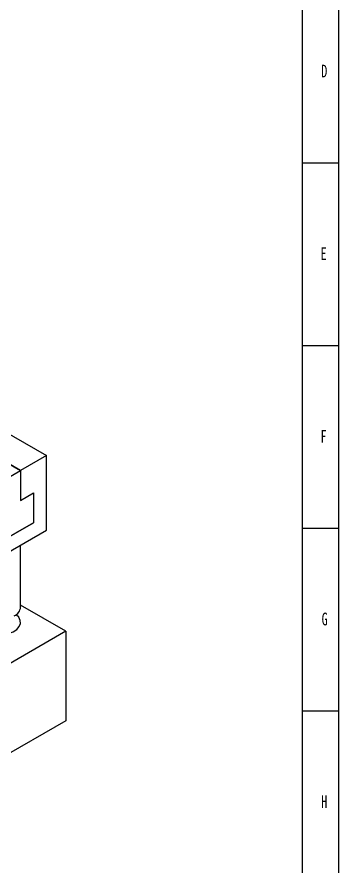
# Model space of a CAD drawing. Header units: millimetres. Extents: x 0 to 1189, y 0 to 841.
# Drawn here: x 1101 to 1189, y 427.9 to 660.6 of the extents above; entities that cross this region are included whole.
import ezdxf

# ---------------------------------------------------------------- set-up
doc = ezdxf.new("R2010")
doc.units = ezdxf.units.MM
doc.layers.add('10', color=7, linetype='Continuous')
doc.layers.add('5', color=7, linetype='Continuous')
doc.styles.add('SLDTEXTSTYLE5', font='TXT', dxfattribs={"width": 0.7})

msp = doc.modelspace()

# ---------------------------------------------------------------- linework, layer by layer
at = {"color": 7, "linetype": 'Continuous', "lineweight": 25}
for p, q in [((1048.93, 567.01), (1101.96, 536.4)), ((1097.01, 547.42), (1109.03, 540.48)), ((1101.96, 536.4), (1089.94, 543.34)), ((1109.03, 540.48), (1101.96, 536.4)), ((1109.03, 520.07), (1109.03, 540.48)), ((1087.82, 528.23), (1101.96, 536.4)), ((1101.96, 536.4), (1101.96, 528.23)), ((1101.96, 536.4), (1101.96, 528.23)), ((1101.96, 528.23), (1105.5, 530.27)), ((1101.96, 528.23), (1105.5, 530.27)), ((1105.5, 530.27), (1105.5, 522.11)), ((1105.5, 530.27), (1105.5, 522.11)), ((1084.28, 509.86), (1105.5, 522.11)), ((1105.5, 522.11), (1084.28, 509.86)), ((1080.75, 503.74), (1109.03, 520.07)), ((1101.95, 499.04), (1101.95, 515.98)), ((1114.34, 492.4), (1101.95, 499.55)), ((1114.34, 492.4), (1057.77, 459.74)), ((1114.34, 492.4), (1114.34, 467.9)), ((1114.34, 467.9), (1057.77, 435.24))]:
    msp.add_line(p, q, dxfattribs=at)
at = {"color": 7, "linetype": 'Continuous', "lineweight": 25, "flags": 128}
msp.add_lwpolyline([(1091.71, 492.4), (1092.9, 491.86), (1094.28, 491.52), (1095.76, 491.38), (1097.26, 491.47), (1098.68, 491.76), (1099.92, 492.25), (1100.91, 492.9), (1101.6, 493.67), (1101.93, 494.52), (1101.88, 495.39), (1101.46, 496.22), (1100.73, 496.94)], dxfattribs=at)
at = {"color": 7, "linetype": 'Continuous', "lineweight": 25}
msp.add_arc((1099.07, 499.25), 2.89, 292.8864, 355.7934, dxfattribs=at)
at = {"layer": '5', "color": 7}
msp.add_line((1189, 0), (1189, 841), dxfattribs=at)
at = {"layer": '5', "color": 7, "lineweight": 25}
msp.add_line((1179, 10), (1179, 831.05), dxfattribs=at)
at = {"layer": '5'}
for p, q in [((1189, 620.5), (1179, 620.5)), ((1189, 570.5), (1179, 570.5)), ((1189, 520.5), (1179, 520.5)), ((1189, 470.5), (1179, 470.5))]:
    msp.add_line(p, q, dxfattribs=at)

# ---------------------------------------------------------------- texts
at = {"layer": '10', "char_height": 3.5, "attachment_point": 2, "style": 'SLDTEXTSTYLE5'}
for s, insert in [('D', (1184.98, 647.51)), ('E', (1184.82, 597.51)), ('F', (1184.78, 547.51)), ('G', (1185.09, 497.51)), ('H', (1184.98, 447.51))]:
    msp.add_mtext(s, dxfattribs=dict(at, insert=insert))

doc.saveas('drawing.dxf')
